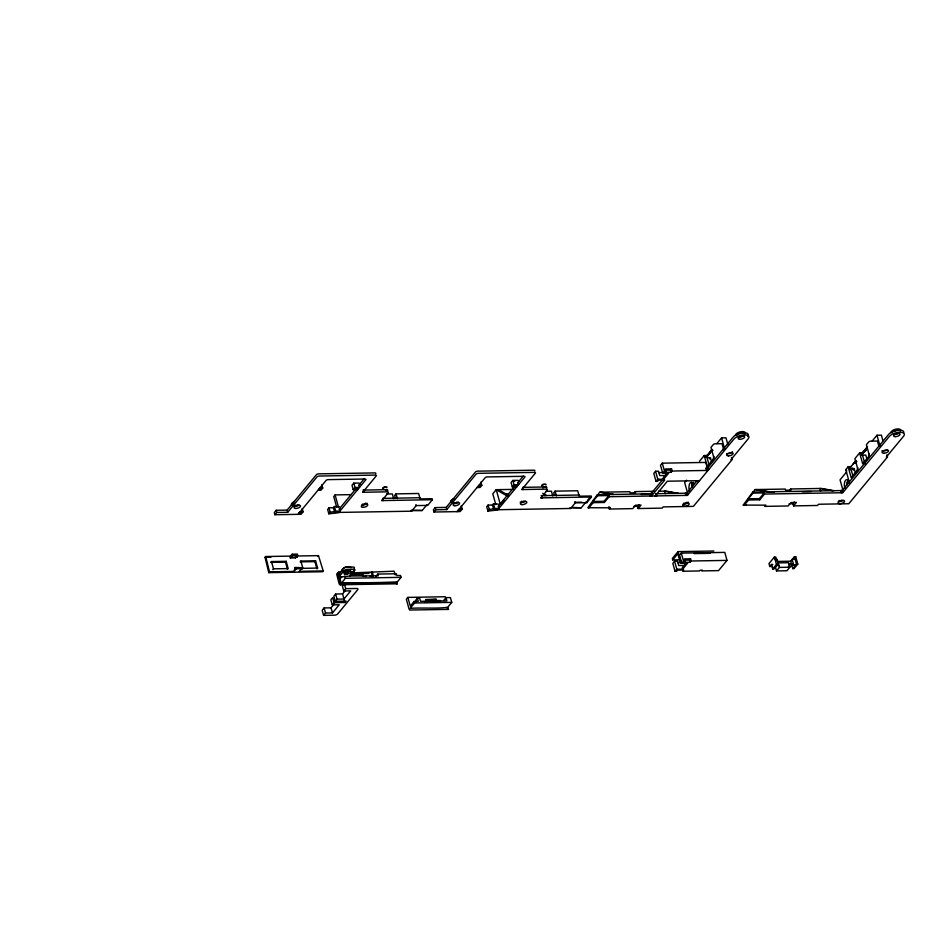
<?xml version="1.0" encoding="UTF-8"?>
<svg xmlns="http://www.w3.org/2000/svg" width="952" height="952" viewBox="0 0 952 952"><rect width="100%" height="100%" fill="white"/><g stroke="black" fill="none" stroke-linecap="round" stroke-linejoin="round"><path stroke-width="1.43" d="M339.364 506.726L334.414 506.512L333.402 507.737L328.987 507.809L327.631 509.451L328.857 513.818L338.531 512.735L365.782 479.796A1.666 0.714 -15.6 0 0 364.985 479.011L328.202 479.63A1.666 0.714 -15.6 0 0 326.048 480.474L297.964 514.425M292.121 557.206L292.193 554.207L297.345 554.112L297.667 555.278L297.274 557.122L292.121 557.206L291.836 556.182L290.348 557.991L290.027 556.825L292.193 554.207M864.011 451.938L864.69 450.439L865.927 450.106M498.372 504.12L493.481 503.798L492.47 505.024L488.055 505.107L486.698 506.738L487.924 511.105L497.598 510.022L524.85 477.083A1.666 0.714 -15.6 0 0 524.052 476.297L487.269 476.916A1.666 0.714 -15.6 0 0 485.127 477.761L457.031 511.712M339.352 576.722L341.209 583.374L396.901 582.422L401.101 577.34L400.506 575.46L396.829 575.52L396.341 573.758L377.801 574.08L375.957 576.317M345.088 590.871L342.553 593.917L335.616 594.036L333.831 596.226L335.259 601.319L346.147 601.14L344.969 602.509L334.081 602.699L332.272 604.889L330.856 599.796L332.664 597.606L334.081 602.699M335.259 601.319L337.044 599.129L343.981 599.01L350.717 590.871L343.779 590.99L342.363 585.896L343.648 584.338M451.76 602.378L414.572 603.009L410.169 608.34C419.451 607.543 441.609 608.875 447.856 607.09L451.76 602.378L450.415 597.582L446 597.654L446.893 600.867L420.51 601.319L419.606 598.106L417.404 598.142L415.881 599.998L416.476 602.128M856.062 460.47L849.517 468.408M375.671 473.691A1.666 0.714 -15.6 0 0 374.874 472.906L318.539 473.858A1.666 0.714 -15.6 0 0 316.397 474.703L287.099 510.105L276.175 510.296L274.307 512.545L274.926 514.735L301.046 514.282L303.117 511.783L302.2 508.511M274.926 514.735L276.782 512.473L287.706 512.295L317.004 476.892A1.666 0.714 -15.6 0 1 319.146 476.048L375.481 475.084A1.666 0.714 -15.6 0 1 376.278 475.881L362.724 492.267L387.071 491.851A2.332 1 -15.6 0 1 388.19 492.969L381.871 500.585L432.387 499.717L432.101 498.705L420.629 498.896L420.308 497.729L382.704 498.372L383.347 500.55A1.666 0.714 -15.6 0 1 382.549 499.764L381.871 500.585M321.847 484.782L322.764 488.055L321.002 490.185L317.98 490.232M351.228 494.635L335.08 494.909L333.724 496.539L336.746 507.392M360.463 484.116A2.499 1.928 39.6 0 0 358.25 483.057L353.763 483.14L352.002 485.258L353.216 489.625L357.702 489.554M328.857 513.818L330.213 512.176L340.126 510.808L339.971 508.808M353.216 489.625L354.977 487.495L359.463 487.424L358.856 485.246M339.019 509.213L355.834 488.9M358.63 485.52L364.235 478.749M420.141 498.907L418.63 493.481L396.02 493.874L394.675 495.504L395.33 497.872M339.852 573.116L340.709 572.092L338.745 572.128L336.675 573.985L338.96 583.159A3.344 1.535 -89.3 0 0 340.661 584.754L397.305 583.79L396.901 582.422M338.686 577.138L344.112 570.593A2.499 1.071 -15.6 0 1 347.337 569.332L353.585 569.225A2.499 1.071 -15.6 0 1 354.775 570.415L350.146 576.008L338.686 577.138L338.079 574.96L343.493 568.415A2.499 1.071 -15.6 0 1 346.718 567.142L352.978 567.035A2.499 1.071 -15.6 0 1 354.168 568.225M341.947 576.626L340.495 578.388L338.745 572.128M341.209 583.374L345.409 578.292L401.101 577.34M334.426 603.758L331.046 607.828L324.108 607.947L322.181 610.28L323.609 615.373L334.497 615.182A2.499 1.071 -15.6 0 0 337.71 613.921L357.75 589.657A2.511 1.071 -15.6 0 0 356.56 588.467L345.707 588.657L343.779 590.99M323.609 615.373L325.536 613.04L332.474 612.921L339.209 604.77L332.272 604.889M338.781 512.426L411.585 511.188L416.214 505.595L427.686 505.405L432.387 499.717M363.319 576.424L362.629 573.949L361.95 574.77L349.872 574.972M412.145 510.653L422.188 510.486L426.889 504.81M534.738 470.99A1.666 0.714 -15.6 0 0 533.941 470.193L477.606 471.157A1.666 0.714 -15.6 0 0 475.464 472.002L446.167 507.404L435.243 507.583L433.386 509.832L433.993 512.021L460.125 511.569L462.184 509.082L461.268 505.798M433.993 512.021L435.849 509.772L446.774 509.582L476.071 474.179A1.666 0.714 -15.6 0 1 478.225 473.334L534.548 472.37A1.666 0.714 -15.6 0 1 535.345 473.168L521.791 489.554L546.15 489.138A2.332 1 -15.6 0 1 547.257 490.256L540.938 497.872L591.454 497.003L591.18 495.992L579.697 496.182L579.375 495.016L541.783 495.659A1.666 0.714 -15.6 0 1 541.164 495.564M480.915 482.069L481.831 485.341L480.07 487.472L477.047 487.519M446.072 599.332L445.274 596.749L407.861 597.392L406.337 599.225L408.884 608.423A3.344 1.535 -89.3 0 0 410.586 610.018L448.463 609.375L447.952 607.721M519.304 481.177A2.499 1.928 39.6 0 0 517.317 480.343L512.83 480.427L511.069 482.557L512.295 486.912L516.781 486.841M487.924 511.105L489.28 509.463L499.193 508.094L499.05 506.107M417.404 598.142L418.297 601.355L414.191 601.414L410.3 606.126L407.861 597.392M512.295 486.912L514.056 484.794L518.543 484.711L517.924 482.533M498.086 506.512L514.901 486.186C518.435 485.092 512.212 485.508 514.913 486.305M517.698 482.807L523.303 476.036M424.878 602.509L426.437 600.629L440.49 600.533M443.668 600.474L446 597.654M540.938 497.872L541.617 497.051A1.666 0.714 -15.6 0 0 542.414 497.848L541.807 495.659M579.221 496.194L577.697 490.768L555.099 491.149L553.743 492.791L554.397 495.159M497.848 509.725L570.653 508.475L575.282 502.882L586.753 502.692L591.454 497.003M570.653 508.475L569.784 507.963L581.267 507.773L585.956 502.097M587.408 500.538L590.24 497.123M665.626 475.488L659.724 475.583L658.51 471.216L655.571 471.264L653.81 473.394L656.035 481.403L657.511 481.379L658.522 480.153L664.71 480.046L651.513 495.992L652.191 495.171L651.573 492.993L650.894 493.814L597.32 494.719L587.848 507.725L610.387 507.797L609.375 509.034L608.768 506.845L610.387 507.797M598.38 493.85L599.736 492.22L629.808 491.708L630.141 492.874L635.579 492.779L635.258 491.613L654.25 491.291M593.167 502.656L592.846 501.502L597.606 495.742L608.792 495.552L609.113 496.718L604.353 502.466L593.167 502.656L588.61 508.178M608.792 495.552L603.723 501.859L592.549 502.049M633.901 493.255L635.258 491.613M672.16 471.038L671.553 468.86L665.365 468.967L665.972 471.145L664.96 472.37L671.136 472.263L672.16 471.038L707.99 470.431L705.753 462.422L662.271 463.172L660.509 465.29L662.747 473.299L668.625 473.203L663.687 479.177L657.796 479.272L656.035 481.403M662.747 473.299L664.508 471.169L665.972 471.145M638.982 504.631L637.554 506.357L638.173 508.535L662.14 508.13L663.151 506.904L693.389 506.381L732.076 459.637L731.469 457.46M667.4 472.739L663.282 477.714L663.687 479.177M638.173 508.535L641.017 505.095L635.567 505.191L632.723 508.63L609.375 509.034M650.894 493.814L663.08 479.094M665.591 470.169L670.529 470.086L671.553 468.86M655.404 493.624A1.666 0.714 -15.6 0 0 656.047 493.719L656.654 495.909L655.19 495.933L667.364 481.212L699.53 480.665L698.839 481.474A1.666 0.714 -15.6 0 0 698.054 480.689M699.47 461.292L704.242 455.532L706.443 455.496L709.109 465.052M706.789 455.699L707.848 455.818M710.311 451.45L711.834 451.415M711.203 450.367C710.882 451.819 711.239 449.308 712.929 450.344M686.547 480.213L684.655 482.497L688.022 494.564A1.666 0.714 -15.6 0 1 685.868 495.409L685.261 493.219A1.666 0.714 -15.6 0 0 687.415 492.374M705.48 457.329L712.096 449.32M716.832 443.608L721.568 437.884L725.983 437.813L727.935 444.822M706.919 456.139L707.05 455.389M707.717 455.377L707.586 456.127M709.502 458.828L710.406 457.733L711.549 461.827M655.952 493.719L686.737 493.195L696.995 480.796M707.265 468.384L733.397 436.813A8.104 3.451 -15.6 0 1 743.809 432.72A8.104 3.451 -15.6 0 1 747.665 436.563M609.113 496.718L687.344 495.385L734.004 438.991A8.104 3.451 -15.6 0 1 744.428 434.897A8.104 3.451 -15.6 0 1 748.272 438.753L730.969 459.661L732.076 459.637M713.845 551.006L678.014 551.625L672.35 558.455L672.755 559.907L679.93 559.788M672.755 559.907L677.836 553.766L680.478 563.227L681.061 562.537L678.014 551.625M684.655 565.452L678.752 565.548L677.538 561.18L674.587 561.228L672.826 563.358L675.063 571.367L676.539 571.343L677.55 570.117L683.726 570.01L682.715 571.236L699.53 570.95L700.101 570.248L702.314 570.212L701.731 570.914L718.546 570.617L727.019 560.395L724.781 552.386L681.299 553.124L679.538 555.254L681.775 563.263L687.653 563.156L682.715 569.141L676.824 569.236L675.063 571.367M681.775 563.263L683.536 561.133L685 561.109L684.393 558.919L690.569 558.824L691.188 561.002L690.164 562.227L683.988 562.334L685 561.109M686.428 562.703L682.31 567.678L682.715 569.141M684.619 560.133L689.557 560.05L690.569 558.824M903.734 432.696A8.104 3.451 -15.6 0 0 898.069 430.137A8.104 3.451 -15.6 0 0 888.799 434.16L842.139 490.554L752.734 492.077L743.25 505.084L765.801 505.155L764.777 506.381L788.125 505.976L790.981 502.537L796.419 502.442L793.575 505.893L792.968 503.703L794.384 501.99M753.782 491.208L755.138 489.566L785.221 489.066L785.543 490.22L790.981 490.137L790.66 488.971L821.35 488.447L833.988 490.685M748.569 500.014L748.248 498.848L753.008 493.088L764.194 492.898L764.515 494.064L759.755 499.824L748.569 500.014L744.012 505.524M759.089 499.062L764.194 492.898M759.47 498.8L752.139 499.336M789.303 490.601L790.66 488.971M853.016 476.297L850.35 466.754L848.137 466.789L845.959 469.431A1.666 0.714 -15.6 0 0 846.756 470.217M864.904 463.767L861.857 452.843L859.644 452.89L854.884 458.65L857.931 469.562L851.183 477.702L848.137 466.789M772.81 564.441L771.489 564.453L772.75 568.975L774.071 568.951L776.915 565.512L778.76 565.476L775.725 557.027L774.404 557.051L768.978 563.596L769.787 566.5L772.512 566.464M846.685 471.835L840.057 479.844L843.424 491.91A1.666 0.714 -15.6 0 1 841.282 492.755L840.664 490.577A1.666 0.714 -15.6 0 0 842.817 489.733M861.738 453.616L867.51 446.678M872.234 440.954L876.971 435.231L881.385 435.159L882.956 440.776M855.372 461.303L856.645 461.47M863.25 453.164L862.322 453.485L863.131 452.724M769.787 566.5L771.489 564.453M775.285 559.693L776.166 558.622L777.129 559.657L779.414 567.404L776.499 570.926L775.237 566.416M850.993 470.038L852.754 467.908L853.373 470.109L854.301 468.991L855.443 473.073M772.75 568.975L776.475 564.465L777.796 564.441M790.684 561.204L794.408 556.706L795.729 556.682L797.8 564.108L794.075 568.606L792.754 568.63L790.684 561.204L777.748 561.43M793.932 558.86L795.729 556.682M793.98 559.371L794.861 558.3L792.135 559.395L793.754 565.226L795.598 565.19L792.754 568.63M778.153 562.894L788.601 562.715L789.851 567.225L786.947 570.748L776.499 570.926M886.871 454.806L887.478 456.996L848.803 503.739L818.553 504.251L817.542 505.476L793.575 505.893M298.952 513.235L300.106 511.843L303.117 511.783M296.488 556.004L318.48 555.635L323.204 570.914L322.526 571.736L268.809 572.652L265.025 557.348L265.715 556.527L292.097 556.087M286.171 561.311L271.451 561.561L270.773 562.37L285.493 562.12L286.171 561.311L288.194 568.582L273.486 568.832L272.808 569.653M268.809 572.652L269.487 571.831L294.085 571.414L296.262 568.784L301.415 568.701L301.13 567.689L295.013 567.582L294.085 571.414M290.348 557.991L295.501 557.896L296.988 556.099L297.274 557.122M315.576 560.799L300.868 561.049L300.189 561.87L314.91 561.62L315.576 560.799L317.611 568.082L316.933 568.903L314.91 561.62M301.415 568.701L299.237 571.331L323.204 570.914M302.224 569.153L302.903 568.332L317.611 568.082M317.789 556.456L318.48 555.635M351.336 572.925L394.116 571.188L395.27 574.937M458.019 510.522L459.173 509.13L462.184 509.082M503.882 500.371L500.383 504.596L496.218 489.673L514.318 489.376M655.19 495.933L655.868 495.111A1.666 0.714 -15.6 0 0 656.654 495.909M706.027 456.543L706.789 456.484M708.931 453.616L709.68 453.14M709.68 452.878L709.645 453.366M866.046 450.546L864.832 451.296M383.704 487.864L385.215 487.257M706.42 456.543L707.134 456.056M708.217 454.58L709.002 454.378M542.926 485.008L543.997 484.568M861.905 453.509L862.667 453.842M354.013 484.044L354.703 483.735M349.146 570.688L347.218 571.581A2.927 1.25 -15.6 0 1 344.648 571.628M708.883 453.937L707.752 454.866M864.404 451.736L863.131 451.879L864.035 452.39M513.283 481.212L514.877 481.188M793.754 565.226L797.8 564.108M436.813 601.569L436.183 599.308L425.473 599.998M347.242 574.258L344.898 574.27A3.76 1.595 -15.6 0 1 346.766 571.129A3.76 1.595 -15.6 0 1 351.05 572.259L347.242 574.258L346.635 572.069L344.422 572.104L345.112 574.306M346.635 572.069L346.825 572.045A3.76 1.595 -15.6 0 0 350.05 570.545M865.82 449.868L864.214 450.534L864.761 451.153M865.939 450.308L864.856 450.891M545.341 486.984L546.02 486.984L544.972 487.019A2.273 0.964 -15.6 0 0 542.926 487.84M710.727 452.509L708.788 453.652M711.001 450.617L712.512 450.593M862.322 453.485L862.869 453.045M707.455 457.781L710.406 457.733M861.393 455.151L865.808 455.08L866.951 459.173M887.478 456.996L886.371 457.008L903.686 436.099A8.104 3.451 -15.6 0 0 899.83 432.256A8.104 3.451 -15.6 0 0 889.406 436.349L842.746 492.731L764.515 494.064M855.491 461.732L856.752 461.72M855.717 462.696L854.325 463.16L854.396 462.47M705.908 468.265A1.666 0.714 -15.6 0 0 708.062 467.432L708.669 469.61A1.666 0.714 -15.6 0 1 706.515 470.455L705.908 468.265L707.384 468.241M849.886 469.062L854.301 468.991M658.796 472.632L663.223 472.549M319.741 488.102L322.764 488.055M478.808 485.389L481.831 485.341M363.283 490.066L386.952 489.697L386.274 489.685M522.66 487.353L545.532 486.96M386.476 494.028L392.343 493.933L393.664 498.669M545.817 491.315L551.422 491.208L552.743 495.944M658.629 491.22L665.936 491.089L678.586 493.338M544.235 495.528L546.448 495.48L542.723 493.326M641.029 494.445L651.335 494.267M768.466 492.267L774.345 492.172M802.322 491.696L811.152 491.541M592.846 501.502L604.02 501.311L604.353 502.466M748.248 498.848L759.434 498.658L759.755 499.824M574.472 502.299L581.648 502.18M411.276 510.212L422.188 510.486M573.092 507.452L581.267 507.773M633.687 506.416L638.102 506.345M789.101 503.763L793.516 503.691M743.25 505.084L746.047 505.036M292.514 555.373L297.667 555.278M265.025 557.348L270.892 557.253M693.984 553.6L710.204 553.326M295.013 567.582L301.13 567.689M691.188 561.002L727.019 560.395M677.526 562.596L681.061 562.537M788.744 564.167L792.826 564.096L791.124 566.142L788.411 566.19M360.213 573.58L369.043 573.425M350.55 574.151L362.629 573.949M779.414 567.404L789.851 567.225M341.375 583.171L397.067 582.231M436.183 599.308L425.889 599.486L426.52 601.747M864.88 451.593L864.226 451.343M832.512 490.708L819.874 488.471L820.612 491.089M677.11 493.362L664.472 491.125L665.198 493.743M756.614 489.542L769.252 491.791M755.138 489.566L767.776 491.815M601.212 492.196L613.85 494.445M599.736 492.22L612.374 494.469M498.432 489.637L508.344 495.397M507.38 496.147L496.218 489.673L492.791 493.826L495.825 504.667M410.717 510.677L411.585 511.188M863.286 452.652L863.797 451.296M295.977 567.773L296.262 568.784M876.971 435.231L880.112 446.464M878.934 446.464L877.423 441.038L870.806 441.157A1.666 0.714 -15.6 0 0 868.652 442.002L866.391 444.739L869.438 455.651L862.691 463.802L859.644 452.89M866.606 447.726L866.403 447.964M865.237 449.38L865.035 449.63M854.896 461.887L854.682 462.125M853.718 463.303L853.516 463.553M853.028 464.136L852.825 464.374M851.326 466.183L851.112 466.444M845.816 469.836L849.601 483.378M794.408 556.706L796.479 564.131M774.404 557.051L776.475 564.465M752.734 492.077L753.008 493.088M721.568 437.884L724.698 449.118M723.913 450.463L722.021 443.692L715.404 443.799A1.666 0.714 -15.6 0 0 713.25 444.643L710.977 447.392L714.024 458.305L707.288 466.444L704.242 455.532M686.737 493.195L687.344 495.385M670.529 470.086L671.136 472.263M689.557 560.05L690.164 562.227M662.271 463.172L664.508 471.169M681.299 553.124L683.536 561.133M655.571 471.264L657.796 479.272M674.587 561.228L676.824 569.236M597.32 494.719L597.606 495.742M586.468 501.668L586.753 502.692M574.996 501.871L575.282 502.882M555.099 491.149L556.42 495.885M512.83 480.427L514.056 484.794M493.481 503.798L494.707 508.166M492.47 505.024L493.695 509.391M488.055 505.107L489.28 509.463M446.167 507.404L446.774 509.582M435.243 507.583L435.849 509.772M415.929 504.584L416.214 505.595M396.02 493.874L397.341 498.598M353.763 483.14L354.977 487.495M377.801 574.08L378.289 575.829L350.146 576.008M372.161 571.557L373.327 575.758M371.316 572.58L372.494 576.817M335.08 494.909L338.484 507.107M334.414 506.512L335.639 510.879M333.402 507.737L334.616 512.105M328.987 507.809L330.213 512.176M344.803 576.103L345.409 578.292M344.291 583.564L345.707 588.657M342.553 593.917L343.981 599.01M344.255 599.962L344.969 602.509M335.616 594.036L337.044 599.129M331.046 607.828L332.474 612.921M324.108 607.947L325.536 613.04M287.099 510.105L287.706 512.295M276.175 510.296L276.782 512.473M300.868 561.049L302.903 568.332M295.263 557.051L295.501 557.896M285.493 562.12L287.516 569.403M271.451 561.561L273.486 568.832M337.698 572.747L340.661 584.754M265.715 556.527L269.487 571.831M414.191 601.414L414.572 603.009M386.905 491.291A2.273 0.964 -15.6 0 0 386.512 489.673L385.905 489.721A2.273 0.964 -15.6 0 0 385.334 489.852M299.083 505.107A3.344 1.416 -15.6 0 1 293.87 506M292.026 505.107A5.01 2.13 -15.6 0 1 292.657 504.334M293.133 503.953A5.01 2.13 -15.6 0 1 293.692 503.596M297.631 505.036A1.666 0.714 -15.6 0 1 295.084 505.072M291.728 504.976A5.01 2.13 -15.6 0 1 294.608 501.502M367.055 503.192A3.344 1.416 -15.6 0 1 361.736 505.072M365.544 503.072A1.666 0.714 -15.6 0 1 365.187 503.691M364.497 504.06A1.666 0.714 -15.6 0 1 362.414 504.096M363.402 491.446A1.666 0.714 -15.6 0 0 364.2 492.243L363.593 490.066A1.666 0.714 -15.6 0 1 363.236 490.042M382.99 488.828A2.273 0.964 -15.6 0 1 384.501 486.9A2.273 0.964 -15.6 0 1 386.786 487.781M857.359 470.597A2.499 1.19 89 0 1 857.883 467.777M869.009 457.365A2.499 1.19 89 0 1 869.39 453.866M848.446 483.14A6.009 2.844 89 0 1 848.72 481.7M846.982 483.176A6.009 2.844 89 0 1 847.256 481.724M847.292 484.735A5.176 2.451 89 0 1 848.482 480.284M845.09 488.459A5.176 2.451 89 0 1 845.531 480.332A5.176 2.451 89 0 1 849.148 483.557M843.127 500.324A3.344 1.416 -15.6 0 1 838.2 501.347M841.687 500.252A1.666 0.714 -15.6 0 1 839.224 500.466M899.283 432.601A3.344 1.416 -15.6 0 1 894.285 434.433M891.917 432.767A5.01 2.13 -15.6 0 1 892.322 432.387M893.416 431.661A5.01 2.13 -15.6 0 1 900.58 430.863M897.76 432.708A1.666 0.714 -15.6 0 1 896.201 433.565M895.701 433.636A1.666 0.714 -15.6 0 1 895.249 433.624M891.001 432.767A5.01 2.13 -15.6 0 1 895.88 429.162A5.01 2.13 -15.6 0 1 900.604 430.661M887.204 449.76A3.344 1.416 -15.6 0 1 881.98 450.82M713.524 459.685A2.499 1.19 89 0 1 713.988 456.508M693.044 485.794A6.009 2.844 89 0 1 693.318 484.354M691.568 485.817A6.009 2.844 89 0 1 692.282 483.14M691.878 487.376A5.176 2.451 89 0 1 693.663 482.426M689.688 491.113A5.176 2.451 89 0 1 689.867 483.354A5.176 2.451 89 0 1 693.484 484.949M688.463 502.204A3.344 1.416 -15.6 0 1 683.143 504.084M686.951 502.085A1.666 0.714 -15.6 0 1 685.702 503.144A1.666 0.714 -15.6 0 1 683.822 503.108M743.679 435.504A3.344 1.416 -15.6 0 1 738.169 436.92M736.515 435.421A5.01 2.13 -15.6 0 1 740.87 433.255A5.01 2.13 -15.6 0 1 745.166 433.517M742.251 435.492A1.666 0.714 -15.6 0 1 740.299 436.29M735.598 435.421A5.01 2.13 -15.6 0 1 740.846 431.732A5.01 2.13 -15.6 0 1 745.011 433.684M732.457 451.653A3.344 1.416 -15.6 0 1 730.124 453.283A3.344 1.416 -15.6 0 1 726.876 453.58M652.191 495.171A1.666 0.714 -15.6 0 1 650.038 496.016L649.431 493.838A1.666 0.714 -15.6 0 0 651.573 492.993M545.579 486.96A2.273 0.964 -15.6 0 1 546.686 488.007M458.459 502.144A3.344 1.416 -15.6 0 1 455.389 503.477A3.344 1.416 -15.6 0 1 452.724 503.12M451.355 502.013A5.01 2.13 -15.6 0 1 451.724 501.621M452.2 501.24A5.01 2.13 -15.6 0 1 452.759 500.883M457.008 502.12A1.666 0.714 -15.6 0 1 454.449 502.656M450.808 502.263A5.01 2.13 -15.6 0 1 454.413 498.539M525.385 501.24A3.344 1.416 -15.6 0 1 520.185 502.144M523.945 501.18A1.666 0.714 -15.6 0 1 521.398 501.216M523.267 489.53A1.666 0.714 -15.6 0 1 522.47 488.745M542.069 486.115A2.273 0.964 -15.6 0 1 543.58 484.187A2.273 0.964 -15.6 0 1 545.853 485.068M505.084 494.088A2.761 2.13 39.6 0 1 509.046 495.492M356.548 583.957A2.511 1.071 -15.6 0 1 356.524 584.254M448.463 609.375A3.344 1.618 87.3 0 1 447.047 608.768M397.305 583.79A3.344 1.618 87.3 0 1 395.877 583.183M348.503 571.902A4.593 1.952 -15.6 0 1 347.373 572.283M342.577 571.01A4.593 1.952 -15.6 0 1 342.922 570.438M347.897 570.748A1.666 0.714 -15.6 0 1 345.35 570.795M342.125 570.093A4.593 1.952 -15.6 0 1 346.147 566.999A4.593 1.952 -15.6 0 1 350.99 567.725M369.947 575.9A1.25 0.964 39.6 0 1 371.054 576.436M365.199 576.531A1.25 0.964 39.6 0 1 366.008 575.972M299.321 513.033L301.332 512.616L299.321 513.033M318.968 489.292L320.979 488.876L318.968 489.292M335.378 512.414L337.389 511.998L335.378 512.414M355.013 488.685L357.024 488.269L355.013 488.685M458.4 510.32L460.399 509.903L458.4 510.32M478.035 486.579L480.046 486.163L478.035 486.579M494.445 509.701L496.456 509.284L494.445 509.701M709.835 452.033L709.752 452.712L709.835 452.033M350.931 572.402L354.203 571.105L350.931 572.402M295.798 508.463A3.344 1.416 -15.6 0 0 300.546 506.036A3.344 1.416 -15.6 0 0 295.572 505.976A3.344 1.416 -15.6 0 0 295.798 508.463M363.033 507.321A3.344 1.416 -15.6 0 0 367.781 504.893A3.344 1.416 -15.6 0 0 362.819 504.834A3.344 1.416 -15.6 0 0 363.033 507.321M839.854 503.691A3.344 1.416 -15.6 0 0 844.591 501.264A3.344 1.416 -15.6 0 0 839.628 501.204A3.344 1.416 -15.6 0 0 839.854 503.691M895.178 436.647A3.344 1.416 -15.6 0 0 900.068 434.302A3.344 1.416 -15.6 0 0 895.249 434.088A3.344 1.416 -15.6 0 0 895.178 436.647M883.98 453.223A3.344 1.416 -15.6 0 0 888.525 450.712A3.344 1.416 -15.6 0 0 883.396 450.832A3.344 1.416 -15.6 0 0 883.98 453.223M684.44 506.333A3.344 1.416 -15.6 0 0 689.188 503.905A3.344 1.416 -15.6 0 0 684.226 503.846A3.344 1.416 -15.6 0 0 684.44 506.333M739.763 439.288A3.344 1.416 -15.6 0 0 744.666 436.944A3.344 1.416 -15.6 0 0 739.835 436.73A3.344 1.416 -15.6 0 0 739.763 439.288M728.577 455.877A3.344 1.416 -15.6 0 0 733.123 453.354A3.344 1.416 -15.6 0 0 727.994 453.473A3.344 1.416 -15.6 0 0 728.577 455.877M454.866 505.75A3.344 1.416 -15.6 0 0 459.614 503.322A3.344 1.416 -15.6 0 0 454.651 503.263A3.344 1.416 -15.6 0 0 454.866 505.75M522.112 504.608A3.344 1.416 -15.6 0 0 526.849 502.18A3.344 1.416 -15.6 0 0 521.886 502.12A3.344 1.416 -15.6 0 0 522.112 504.608"/></g></svg>
